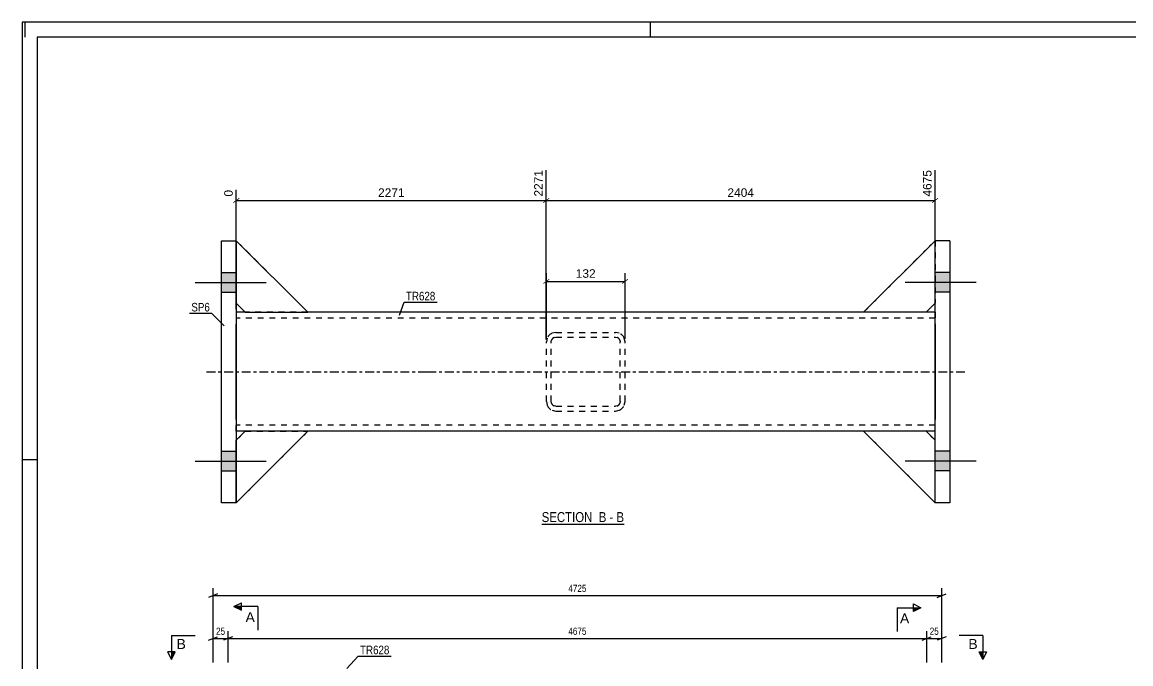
# Model space of a CAD drawing. Header units: millimetres. Extents: x 0 to 841, y 0 to 594.
# Drawn here: x 0 to 372.2, y 378.5 to 594 of the extents above; entities that cross this region are included whole.
import ezdxf

# ---------------------------------------------------------------- set-up
doc = ezdxf.new("R2010")
doc.units = ezdxf.units.MM
doc.linetypes.add('DXK_LINE_DOT2', pattern=[3.9198, 1.9599, -1.9599])
doc.linetypes.add('DXK_LINE_DOT3', pattern=[5.9187, 2.979, -0.9799, 0.9799, -0.9799])
doc.styles.add('Arial', font='ARIAL.TTF', dxfattribs={"height": 0.2})
doc.styles.add('Arial Narrow', font='ARIALN.TTF', dxfattribs={"height": 0.2})

# ---------------------------------------------------------------- blocks, each defined once
blk = doc.blocks.new('Unknown-122566792-1134')
at = {"color": 5, "linetype": 'Continuous'}
for p, q in [((841, 594), (0, 594)), ((0, 594), (0, 0)), ((1, 589), (1, 594)), ((211, 589), (211, 594)), ((836, 589), (5, 589)), ((5, 589), (5, 5)), ((5, 447), (0, 447))]:
    blk.add_line(p, q, dxfattribs=at)
blk = doc.blocks.new('Unknown-122566792-14 - 1249')
at = {"color": 6, "linetype": 'Continuous'}
blk.add_line((174.42, 425.35), (202.07, 425.35), dxfattribs=at)
at = {"color": 0, "linetype": 'Continuous'}
blk.add_wipeout([(192.53, 426.1), (192.53, 429.6), (174.42, 429.6), (174.42, 426.1)], dxfattribs=at)
at = {"color": 7, "linetype": 'Continuous', "style": 'Arial Narrow'}
blk.add_text('SECTION ', height=3.34, dxfattribs=at).set_placement((174.42, 426.1))
at = {"color": 0, "linetype": 'Continuous'}
blk.add_wipeout([(196.14, 426.1), (196.14, 429.6), (193.58, 429.6), (193.58, 426.1)], dxfattribs=at)
blk.add_wipeout([(198.46, 426.1), (198.46, 429.6), (197.19, 429.6), (197.19, 426.1)], dxfattribs=at)
at = {"color": 7, "linetype": 'Continuous', "style": 'Arial Narrow'}
blk.add_text('B', height=3.34, dxfattribs=at).set_placement((193.58, 426.1))
at = {"color": 0, "linetype": 'Continuous'}
blk.add_wipeout([(202.07, 426.1), (202.07, 429.6), (199.51, 429.6), (199.51, 426.1)], dxfattribs=at)
at = {"color": 7, "linetype": 'Continuous', "style": 'Arial Narrow'}
for s, p in [('B', (199.51, 426.1)), ('-', (197.19, 426.1))]:
    blk.add_text(s, height=3.34, dxfattribs=at).set_placement(p)
blk = doc.blocks.new('Part-122566792-1252 - 1249')
at = {"color": 7, "linetype": 'DXK_LINE_DOT2'}
for p, q in [((176.24, 487.82), (176, 486.6)), ((179.2, 489.8), (177.97, 489.55)), ((178.58, 488.07), (179.2, 488.2)), ((179.2, 489.8), (199.2, 489.8)), ((179.2, 488.2), (199.2, 488.2)), ((200.42, 489.55), (199.2, 489.8)), ((199.2, 488.2), (199.81, 488.07)), ((202.4, 486.6), (202.15, 487.82)), ((176, 466.6), (176, 486.6)), ((177.6, 486.6), (177.72, 487.21)), ((177.6, 466.6), (177.6, 486.6)), ((200.68, 487.21), (200.8, 486.6)), ((200.8, 466.6), (200.8, 486.6)), ((202.4, 466.6), (202.4, 486.6)), ((176, 466.6), (176.24, 465.37)), ((177.72, 465.98), (177.6, 466.6)), ((200.8, 466.6), (200.68, 465.98)), ((202.15, 465.37), (202.4, 466.6)), ((177.97, 463.64), (179.2, 463.4)), ((179.2, 465), (178.58, 465.12)), ((179.2, 465), (199.2, 465)), ((179.2, 463.4), (199.2, 463.4)), ((199.81, 465.12), (199.2, 465)), ((199.2, 463.4), (200.42, 463.64))]:
    blk.add_line(p, q, dxfattribs=at)
for centre, radius, start, end in [((179.2, 486.6), 3.2, 112.5, 157.5), ((179.2, 486.6), 1.6, 112.5, 157.5), ((199.2, 486.6), 1.6, 22.5, 67.5), ((199.2, 486.6), 3.2, 22.5, 67.5), ((179.2, 466.6), 3.2, 202.5, 247.5), ((179.2, 466.6), 1.6, 202.5, 247.5), ((199.2, 466.6), 1.6, 292.5, 337.5), ((199.2, 466.6), 3.2, 292.5, 337.5)]:
    blk.add_arc(centre, radius, start, end, dxfattribs=at)
blk = doc.blocks.new('Part-122566792-1294 - 1249')
at = {"color": 7, "linetype": 'DXK_LINE_DOT2'}
for p, q in [((303.5, 456.6), (282.5, 456.6)), ((282.5, 456.6), (306.5, 432.6)), ((306.5, 453.6), (303.5, 456.6)), ((306.5, 432.6), (306.5, 453.6))]:
    blk.add_line(p, q, dxfattribs=at)
blk = doc.blocks.new('Part-122566792-1253 - 1249')
at = {"color": 2, "linetype": 'Continuous'}
for p, q in [((306.49, 432.6), (306.49, 520.6)), ((311.49, 520.6), (306.49, 520.6)), ((311.49, 520.6), (311.49, 432.6)), ((311.49, 432.6), (306.49, 432.6))]:
    blk.add_line(p, q, dxfattribs=at)
blk = doc.blocks.new('Bolt-122566792-1320 - 1249')
at = {"linetype": 'Continuous'}
for points in [[(306.49, 509.9), (306.49, 503.3), (311.49, 503.3), (311.49, 509.9)], [(306.49, 509.9), (306.49, 503.3), (311.49, 503.3), (311.49, 509.9)], [(306.49, 449.9), (306.49, 443.3), (311.49, 443.3), (311.49, 449.9)], [(306.49, 449.9), (306.49, 443.3), (311.49, 443.3), (311.49, 449.9)]]:
    blk.add_hatch(color=1, dxfattribs=at).paths.add_polyline_path(points)
at = {"color": 1, "linetype": 'Continuous'}
for p, q in [((320.29, 506.6), (296.49, 506.6)), ((320.29, 506.6), (296.49, 506.6)), ((311.49, 509.9), (306.49, 509.9)), ((311.49, 509.9), (306.49, 509.9)), ((311.49, 503.3), (306.49, 503.3)), ((311.49, 503.3), (306.49, 503.3)), ((311.49, 449.9), (306.49, 449.9)), ((311.49, 449.9), (306.49, 449.9)), ((320.29, 446.6), (296.49, 446.6)), ((320.29, 446.6), (296.49, 446.6)), ((311.49, 443.3), (306.49, 443.3)), ((311.49, 443.3), (306.49, 443.3))]:
    blk.add_line(p, q, dxfattribs=at)
blk = doc.blocks.new('Part-122566792-1271 - 1249')
at = {"color": 2, "linetype": 'Continuous'}
for p, q in [((66.89, 520.6), (71.89, 520.6)), ((66.89, 432.6), (66.89, 520.6)), ((71.89, 520.6), (71.89, 432.6)), ((71.89, 432.6), (66.89, 432.6))]:
    blk.add_line(p, q, dxfattribs=at)
blk = doc.blocks.new('Part-122566792-1292 - 1249')
at = {"color": 7, "linetype": 'DXK_LINE_DOT2'}
for p, q in [((303.5, 456.6), (282.5, 456.6)), ((282.5, 456.6), (306.5, 432.6)), ((306.5, 453.6), (303.5, 456.6)), ((306.5, 432.6), (306.5, 453.6))]:
    blk.add_line(p, q, dxfattribs=at)
blk = doc.blocks.new('Part-122566792-1293 - 1249')
at = {"color": 2, "linetype": 'Continuous'}
for p, q in [((303.5, 456.6), (282.5, 456.6)), ((282.5, 456.6), (306.49, 432.6)), ((306.49, 453.6), (303.5, 456.6))]:
    blk.add_line(p, q, dxfattribs=at)
at = {"color": 7, "linetype": 'DXK_LINE_DOT2'}
for p, q in [((306.49, 453.6), (306.5, 453.6)), ((306.5, 453.6), (306.49, 453.6)), ((306.5, 432.6), (306.5, 453.6)), ((306.49, 432.6), (306.5, 432.6)), ((306.5, 432.6), (306.49, 432.6))]:
    blk.add_line(p, q, dxfattribs=at)
blk = doc.blocks.new('Part-122566792-1295 - 1249')
at = {"color": 7, "linetype": 'DXK_LINE_DOT2'}
for p, q in [((282.5, 496.6), (306.5, 520.6)), ((306.5, 520.6), (306.5, 499.6)), ((306.5, 499.6), (303.5, 496.6)), ((303.5, 496.6), (282.5, 496.6))]:
    blk.add_line(p, q, dxfattribs=at)
blk = doc.blocks.new('Part-122566792-1296 - 1249')
at = {"color": 2, "linetype": 'Continuous'}
for p, q in [((282.5, 496.6), (306.49, 520.59)), ((306.49, 499.59), (303.5, 496.6)), ((303.5, 496.6), (282.5, 496.6))]:
    blk.add_line(p, q, dxfattribs=at)
at = {"color": 7, "linetype": 'DXK_LINE_DOT2'}
for p, q in [((306.49, 520.59), (306.5, 520.6)), ((306.5, 520.6), (306.49, 520.59)), ((306.5, 520.6), (306.5, 499.6)), ((306.5, 499.6), (306.49, 499.59)), ((306.5, 499.6), (306.49, 499.59))]:
    blk.add_line(p, q, dxfattribs=at)
blk = doc.blocks.new('Part-122566792-1297 - 1249')
at = {"color": 7, "linetype": 'DXK_LINE_DOT2'}
for p, q in [((282.5, 496.6), (306.5, 520.6)), ((306.5, 520.6), (306.5, 499.6)), ((306.5, 499.6), (303.5, 496.6)), ((303.5, 496.6), (282.5, 496.6))]:
    blk.add_line(p, q, dxfattribs=at)
blk = doc.blocks.new('Part-122566792-1298 - 1249')
at = {"color": 7, "linetype": 'DXK_LINE_DOT2'}
for p, q in [((71.9, 453.6), (74.9, 456.6)), ((95.9, 456.6), (71.9, 432.6)), ((74.9, 456.6), (95.9, 456.6)), ((71.9, 432.6), (71.9, 453.6))]:
    blk.add_line(p, q, dxfattribs=at)
blk = doc.blocks.new('Part-122566792-1299 - 1249')
at = {"color": 2, "linetype": 'Continuous'}
for p, q in [((71.9, 453.6), (74.9, 456.6)), ((95.9, 456.6), (71.9, 432.6)), ((95.9, 456.6), (74.9, 456.6)), ((71.9, 432.6), (71.9, 453.6))]:
    blk.add_line(p, q, dxfattribs=at)
blk = doc.blocks.new('Part-122566792-1300 - 1249')
at = {"color": 7, "linetype": 'DXK_LINE_DOT2'}
for p, q in [((71.9, 453.6), (74.9, 456.6)), ((95.9, 456.6), (71.9, 432.6)), ((74.9, 456.6), (95.9, 456.6)), ((71.9, 432.6), (71.9, 453.6))]:
    blk.add_line(p, q, dxfattribs=at)
blk = doc.blocks.new('Part-122566792-1301 - 1249')
at = {"color": 7, "linetype": 'DXK_LINE_DOT2'}
for p, q in [((95.9, 496.6), (71.9, 520.6)), ((71.9, 520.6), (71.9, 499.6)), ((71.9, 499.6), (74.9, 496.6)), ((74.9, 496.6), (95.9, 496.6))]:
    blk.add_line(p, q, dxfattribs=at)
blk = doc.blocks.new('Part-122566792-1302 - 1249')
at = {"color": 2, "linetype": 'Continuous'}
for p, q in [((95.9, 496.6), (71.9, 520.6)), ((71.9, 520.6), (71.9, 499.6)), ((71.9, 499.6), (74.9, 496.6)), ((74.9, 496.6), (95.9, 496.6))]:
    blk.add_line(p, q, dxfattribs=at)
blk = doc.blocks.new('Part-122566792-1303 - 1249')
at = {"color": 7, "linetype": 'DXK_LINE_DOT2'}
for p, q in [((95.9, 496.6), (71.9, 520.6)), ((71.9, 520.6), (71.9, 499.6)), ((71.9, 499.6), (74.9, 496.6)), ((74.9, 496.6), (95.9, 496.6))]:
    blk.add_line(p, q, dxfattribs=at)
blk = doc.blocks.new('Part-122566792-1318 - 1249')
at = {"color": 2, "linetype": 'Continuous'}
for p, q in [((74.9, 496.6), (71.89, 496.6)), ((135.9, 496.6), (95.9, 496.6)), ((242.4, 496.6), (136, 496.6)), ((282.5, 496.6), (242.5, 496.6)), ((306.49, 496.6), (303.5, 496.6)), ((71.89, 460.6), (71.89, 492.6)), ((306.49, 492.6), (306.49, 460.6)), ((74.9, 456.6), (71.89, 456.6)), ((135.9, 456.6), (95.9, 456.6)), ((242.4, 456.6), (136, 456.6)), ((282.5, 456.6), (242.5, 456.6)), ((306.49, 456.6), (303.5, 456.6))]:
    blk.add_line(p, q, dxfattribs=at)
at = {"color": 7, "linetype": 'DXK_LINE_DOT2'}
for p, q in [((71.89, 496.6), (71.89, 492.6)), ((71.89, 496.6), (71.89, 495.42)), ((95.9, 496.6), (74.9, 496.6)), ((303.5, 496.6), (282.5, 496.6)), ((306.49, 496.6), (306.49, 492.6)), ((306.49, 496.6), (306.49, 495.42)), ((135.9, 494.6), (71.89, 494.6)), ((242.4, 494.6), (136, 494.6)), ((306.49, 494.6), (242.5, 494.6)), ((71.89, 456.6), (71.89, 460.6)), ((135.9, 458.6), (71.89, 458.6)), ((242.4, 458.6), (136, 458.6)), ((306.49, 458.6), (242.5, 458.6)), ((306.49, 456.6), (306.49, 460.6)), ((95.9, 456.6), (74.9, 456.6)), ((303.5, 456.6), (282.5, 456.6))]:
    blk.add_line(p, q, dxfattribs=at)
at = {"color": 7, "linetype": 'DXK_LINE_DOT3'}
for p, q in [((61.89, 476.6), (135.9, 476.6)), ((136, 476.6), (242.4, 476.6)), ((242.5, 476.6), (316.49, 476.6))]:
    blk.add_line(p, q, dxfattribs=at)
blk = doc.blocks.new('Bolt-122566792-1323 - 1249')
at = {"linetype": 'Continuous'}
for points in [[(71.89, 503.3), (71.89, 509.9), (66.89, 509.9), (66.89, 503.3)], [(71.89, 503.3), (71.89, 509.9), (66.89, 509.9), (66.89, 503.3)], [(71.89, 443.3), (71.89, 449.9), (66.89, 449.9), (66.89, 443.3)], [(71.89, 443.3), (71.89, 449.9), (66.89, 449.9), (66.89, 443.3)]]:
    blk.add_hatch(color=1, dxfattribs=at).paths.add_polyline_path(points)
at = {"color": 1, "linetype": 'Continuous'}
for p, q in [((58.09, 506.6), (81.89, 506.6)), ((58.09, 506.6), (81.89, 506.6)), ((66.89, 509.9), (71.89, 509.9)), ((66.89, 509.9), (71.89, 509.9)), ((66.89, 503.3), (71.89, 503.3)), ((66.89, 503.3), (71.89, 503.3)), ((66.89, 449.9), (71.89, 449.9)), ((66.89, 449.9), (71.89, 449.9)), ((58.09, 446.6), (81.89, 446.6)), ((58.09, 446.6), (81.89, 446.6)), ((66.89, 443.3), (71.89, 443.3)), ((66.89, 443.3), (71.89, 443.3))]:
    blk.add_line(p, q, dxfattribs=at)
blk = doc.blocks.new('StraightDimension-122566792-4565 - 2769')
at = {"color": 7, "linetype": 'Continuous'}
for p, q in [((62.61, 386.38), (65.61, 387.58)), ((64.11, 378.98), (64.11, 389.48)), ((70.61, 387.58), (67.61, 386.38)), ((69.11, 378.98), (69.11, 389.48)), ((64.11, 386.98), (69.11, 386.98))]:
    blk.add_line(p, q, dxfattribs=at)
at = {"color": 0}
blk.add_wipeout([(68.63, 387.73), (68.63, 391.23), (64.59, 391.23), (64.59, 387.73)], dxfattribs=at)
at = {"color": 3, "style": 'Arial Narrow'}
blk.add_text('25', height=2.386, dxfattribs=at).set_placement((65.09, 388.23))
blk = doc.blocks.new('StraightDimension-122566792-4533 - 2769')
at = {"color": 7, "linetype": 'Continuous'}
for p, q in [((64.11, 378.98), (64.11, 403.88)), ((308.71, 378.98), (308.71, 403.88)), ((65.61, 401.98), (62.61, 400.78)), ((64.11, 401.38), (308.71, 401.38)), ((307.21, 400.78), (310.21, 401.98))]:
    blk.add_line(p, q, dxfattribs=at)
at = {"color": 0}
blk.add_wipeout([(189.96, 402.13), (189.96, 405.63), (182.86, 405.63), (182.86, 402.13)], dxfattribs=at)
at = {"color": 3, "style": 'Arial Narrow'}
blk.add_text('4725', height=2.386, dxfattribs=at).set_placement((183.36, 402.63))
blk = doc.blocks.new('StraightDimension-122566792-4563 - 2769')
at = {"color": 7, "linetype": 'Continuous'}
for p, q in [((302.21, 386.38), (305.21, 387.58)), ((303.71, 378.98), (303.71, 389.48)), ((310.21, 387.58), (307.21, 386.38)), ((308.71, 378.98), (308.71, 389.48)), ((303.71, 386.98), (308.71, 386.98))]:
    blk.add_line(p, q, dxfattribs=at)
at = {"color": 0}
blk.add_wipeout([(308.24, 387.73), (308.24, 391.23), (304.19, 391.23), (304.19, 387.73)], dxfattribs=at)
at = {"color": 3, "style": 'Arial Narrow'}
blk.add_text('25', height=2.386, dxfattribs=at).set_placement((304.69, 388.23))
blk = doc.blocks.new('StraightDimension-122566792-4564 - 2769')
at = {"color": 7, "linetype": 'Continuous'}
for p, q in [((70.61, 387.58), (67.61, 386.38)), ((69.11, 378.98), (69.11, 389.48)), ((302.21, 386.38), (305.21, 387.58)), ((303.71, 378.98), (303.71, 389.48)), ((69.11, 386.98), (303.71, 386.98))]:
    blk.add_line(p, q, dxfattribs=at)
at = {"color": 0}
blk.add_wipeout([(189.96, 387.73), (189.96, 391.23), (182.86, 391.23), (182.86, 387.73)], dxfattribs=at)
at = {"color": 3, "style": 'Arial Narrow'}
blk.add_text('4675', height=2.386, dxfattribs=at).set_placement((183.36, 388.23))
blk = doc.blocks.new('StraightDimension-122566792-1430 - 1249')
at = {"linetype": 'Continuous'}
for points in [[(71, 533.29), (70.8, 533.44), (72.8, 534.94), (73, 534.79)], [(176.86, 534.94), (177.06, 534.79), (175.06, 533.29), (174.86, 533.44)]]:
    blk.add_hatch(color=7, dxfattribs=at).paths.add_polyline_path(points)
at = {"color": 7, "linetype": 'Continuous'}
for p, q in [((175.96, 487.42), (175.96, 544.31)), ((71.9, 497.6), (71.9, 537.64)), ((71.9, 534.12), (175.96, 534.12))]:
    blk.add_line(p, q, dxfattribs=at)
at = {"color": 0, "linetype": 'Continuous'}
for points in [[(175.36, 544.91), (171.16, 544.91), (171.16, 534.82), (175.36, 534.82)], [(71.3, 538.24), (67.1, 538.24), (67.1, 534.82), (71.3, 534.82)]]:
    blk.add_wipeout(points, dxfattribs=at)
at = {"color": 0}
blk.add_wipeout([(128.98, 534.72), (128.98, 538.92), (118.88, 538.92), (118.88, 534.72)], dxfattribs=at)
at = {"color": 3, "linetype": 'Continuous', "style": 'Arial'}
for s, height, p in [('2271', 2.865, (174.76, 535.42)), ('0', 2.87, (70.7, 535.42))]:
    blk.add_text(s, height=height, rotation=90.0002, dxfattribs=at).set_placement(p)
at = {"color": 3, "style": 'Arial'}
blk.add_text('2271', height=2.865, dxfattribs=at).set_placement((119.48, 535.32))
blk = doc.blocks.new('StraightDimension-122566792-1451 - 1249')
at = {"linetype": 'Continuous'}
for points in [[(175.06, 533.29), (174.86, 533.44), (176.86, 534.94), (177.06, 534.79)], [(307.4, 534.94), (307.6, 534.79), (305.6, 533.29), (305.4, 533.44)]]:
    blk.add_hatch(color=7, dxfattribs=at).paths.add_polyline_path(points)
at = {"color": 7, "linetype": 'Continuous'}
for p, q in [((175.96, 487.42), (175.96, 544.31)), ((306.5, 497.6), (306.5, 544.31)), ((175.96, 534.12), (306.5, 534.12))]:
    blk.add_line(p, q, dxfattribs=at)
at = {"color": 0, "linetype": 'Continuous'}
blk.add_wipeout([(305.9, 544.91), (301.7, 544.91), (301.7, 534.82), (305.9, 534.82)], dxfattribs=at)
at = {"color": 0}
blk.add_wipeout([(246.28, 534.72), (246.28, 538.92), (236.18, 538.92), (236.18, 534.72)], dxfattribs=at)
at = {"color": 3, "linetype": 'Continuous', "style": 'Arial'}
blk.add_text('4675', height=2.865, rotation=90.0002, dxfattribs=at).set_placement((305.3, 535.42))
at = {"color": 3, "style": 'Arial'}
blk.add_text('2404', height=2.865, dxfattribs=at).set_placement((236.78, 535.32))
blk = doc.blocks.new('StraightDimension-122566792-1535 - 1249')
at = {"linetype": 'Continuous'}
for points in [[(175.1, 506.12), (174.9, 506.27), (176.9, 507.77), (177.1, 507.62)], [(203.3, 507.77), (203.5, 507.62), (201.5, 506.12), (201.3, 506.27)]]:
    blk.add_hatch(color=7, dxfattribs=at).paths.add_polyline_path(points)
at = {"color": 7, "linetype": 'Continuous'}
for p, q in [((176, 487.6), (176, 509.65)), ((176, 506.95), (202.4, 506.95)), ((202.4, 487.6), (202.4, 509.65))]:
    blk.add_line(p, q, dxfattribs=at)
at = {"color": 0}
blk.add_wipeout([(193.13, 507.55), (193.13, 511.75), (185.26, 511.75), (185.26, 507.55)], dxfattribs=at)
at = {"color": 3, "style": 'Arial'}
blk.add_text('132', height=2.865, dxfattribs=at).set_placement((185.86, 508.15))
blk = doc.blocks.new('Mark-122566792-2776 - 2769')
at = {"color": 0}
blk.add_wipeout([(123.29, 381.71), (123.29, 384.71), (113.43, 384.71), (113.43, 381.71)], dxfattribs=at)
blk.add_wipeout([(123.29, 381.71), (123.29, 384.71), (113.43, 384.71), (113.43, 381.71)], dxfattribs=at)
at = {"color": 30, "linetype": 'Continuous'}
for p, q in [((108.96, 376.87), (112.83, 381.11)), ((112.83, 381.11), (123.89, 381.11))]:
    blk.add_line(p, q, dxfattribs=at)
at = {"color": 3, "style": 'Arial Narrow'}
blk.add_text('TR628', height=2.863, dxfattribs=at).set_placement((113.43, 381.71))
blk = doc.blocks.new('SectionMark-122566792-3154 - 2769')
at = {"color": 0, "linetype": 'Continuous'}
for points in [[(297.82, 392.08), (297.82, 395.58), (294.71, 395.58), (294.71, 392.08)], [(297.82, 125.55), (297.82, 129.05), (294.71, 129.05), (294.71, 125.55)]]:
    blk.add_wipeout(points, dxfattribs=at)
at = {"linetype": 'Continuous'}
for points in [[(299.21, 396.08), (299.21, 397.33), (301.71, 397.33)], [(299.21, 123.8), (299.21, 125.05), (301.71, 123.8)]]:
    blk.add_hatch(color=6, dxfattribs=at).paths.add_polyline_path(points)
at = {"color": 6, "linetype": 'Continuous'}
for p, q in [((299.21, 396.08), (299.21, 398.58)), ((299.21, 398.58), (301.71, 397.33)), ((293.71, 397.33), (293.71, 389.33)), ((293.71, 397.33), (301.71, 397.33)), ((301.71, 397.33), (299.21, 396.08)), ((293.71, 123.8), (293.71, 131.8)), ((293.71, 123.8), (301.71, 123.8)), ((301.71, 123.8), (299.21, 125.05)), ((299.21, 125.05), (299.21, 122.55)), ((301.71, 123.8), (299.21, 122.55))]:
    blk.add_line(p, q, dxfattribs=at)
at = {"color": 3, "linetype": 'Continuous', "style": 'Arial'}
for p in [(294.71, 392.08), (294.71, 125.55)]:
    blk.add_text('A', height=3.34, dxfattribs=at).set_placement(p)
blk = doc.blocks.new('SectionMark-122566792-3152 - 2769')
at = {"color": 0, "linetype": 'Continuous'}
for points in [[(78.11, 392.49), (78.11, 395.99), (75, 395.99), (75, 392.49)], [(78.11, 124.21), (78.11, 127.71), (75, 127.71), (75, 124.21)]]:
    blk.add_wipeout(points, dxfattribs=at)
at = {"linetype": 'Continuous'}
for points in [[(73.61, 397.74), (73.61, 396.49), (71.11, 397.74)], [(73.61, 123.71), (73.61, 122.46), (71.11, 122.46)]]:
    blk.add_hatch(color=6, dxfattribs=at).paths.add_polyline_path(points)
at = {"color": 6, "linetype": 'Continuous'}
for p, q in [((71.11, 397.74), (73.61, 398.99)), ((73.61, 396.49), (73.61, 398.99)), ((79.11, 397.74), (71.11, 397.74)), ((71.11, 397.74), (73.61, 396.49)), ((79.11, 397.74), (79.11, 389.74)), ((79.11, 122.46), (79.11, 130.46)), ((71.11, 122.46), (73.61, 123.71)), ((73.61, 123.71), (73.61, 121.21)), ((79.11, 122.46), (71.11, 122.46)), ((73.61, 121.21), (71.11, 122.46))]:
    blk.add_line(p, q, dxfattribs=at)
at = {"color": 3, "linetype": 'Continuous', "style": 'Arial'}
for p in [(75, 392.49), (75, 124.21)]:
    blk.add_text('A', height=3.34, dxfattribs=at).set_placement(p)
blk = doc.blocks.new('SectionMark-122566792-3156 - 2769')
at = {"color": 0, "linetype": 'Continuous'}
for points in [[(54.96, 383.48), (54.96, 386.98), (51.85, 386.98), (51.85, 383.48)], [(320.78, 383.48), (320.78, 386.98), (317.67, 386.98), (317.67, 383.48)]]:
    blk.add_wipeout(points, dxfattribs=at)
at = {"linetype": 'Continuous'}
for points in [[(50.1, 382.48), (51.35, 382.48), (50.1, 379.98)], [(321.28, 382.48), (322.53, 382.48), (322.53, 379.98)]]:
    blk.add_hatch(color=6, dxfattribs=at).paths.add_polyline_path(points)
at = {"color": 6, "linetype": 'Continuous'}
for p, q in [((50.1, 387.98), (58.1, 387.98)), ((50.1, 387.98), (50.1, 379.98)), ((322.53, 387.98), (314.53, 387.98)), ((322.53, 387.98), (322.53, 379.98)), ((50.1, 379.98), (48.85, 382.48)), ((51.35, 382.48), (48.85, 382.48)), ((50.1, 379.98), (51.35, 382.48)), ((321.28, 382.48), (323.78, 382.48)), ((322.53, 379.98), (321.28, 382.48)), ((323.78, 382.48), (322.53, 379.98))]:
    blk.add_line(p, q, dxfattribs=at)
at = {"color": 3, "linetype": 'Continuous', "style": 'Arial'}
for p in [(51.85, 383.48), (317.67, 383.48)]:
    blk.add_text('B', height=3.34, dxfattribs=at).set_placement(p)
blk = doc.blocks.new('Mark-122566792-1266 - 1249')
at = {"color": 0}
blk.add_wipeout([(63.01, 496.84), (63.01, 499.84), (56.8, 499.84), (56.8, 496.84)], dxfattribs=at)
blk.add_wipeout([(63.01, 496.84), (63.01, 499.84), (56.8, 499.84), (56.8, 496.84)], dxfattribs=at)
at = {"color": 30, "linetype": 'Continuous'}
for p in [(56.2, 496.24), (67.85, 492)]:
    blk.add_line(p, (63.61, 496.24), dxfattribs=at)
at = {"color": 3, "style": 'Arial Narrow'}
blk.add_text('SP6', height=2.863, dxfattribs=at).set_placement((56.8, 496.84))
blk = doc.blocks.new('Mark-122566792-1314 - 1249')
at = {"color": 0}
blk.add_wipeout([(138.72, 500.57), (138.72, 503.57), (128.85, 503.57), (128.85, 500.57)], dxfattribs=at)
blk.add_wipeout([(138.72, 500.57), (138.72, 503.57), (128.85, 503.57), (128.85, 500.57)], dxfattribs=at)
at = {"color": 30, "linetype": 'Continuous'}
for p, q in [((126.67, 495.64), (128.25, 499.97)), ((128.25, 499.97), (139.32, 499.97))]:
    blk.add_line(p, q, dxfattribs=at)
at = {"color": 3, "style": 'Arial Narrow'}
blk.add_text('TR628', height=2.863, dxfattribs=at).set_placement((128.85, 500.57))

msp = doc.modelspace()

# ---------------------------------------------------------------- block references
for name in ['Unknown-122566792-1134', 'Part-122566792-1271 - 1249', 'Part-122566792-1301 - 1249', 'Part-122566792-1302 - 1249', 'Part-122566792-1303 - 1249', 'Part-122566792-1295 - 1249', 'Part-122566792-1296 - 1249', 'Part-122566792-1297 - 1249', 'Part-122566792-1253 - 1249', 'Bolt-122566792-1323 - 1249', 'Bolt-122566792-1320 - 1249', 'Part-122566792-1318 - 1249', 'Part-122566792-1252 - 1249', 'Part-122566792-1298 - 1249', 'Part-122566792-1299 - 1249', 'Part-122566792-1300 - 1249', 'Part-122566792-1294 - 1249', 'Part-122566792-1292 - 1249', 'Part-122566792-1293 - 1249']:
    msp.add_blockref(name, (0, 0))

# ---------------------------------------------------------------- next in the draw order: block references
for name in ['StraightDimension-122566792-1430 - 1249', 'Unknown-122566792-14 - 1249', 'StraightDimension-122566792-4565 - 2769']:
    msp.add_blockref(name, (0, 0))

# ---------------------------------------------------------------- next in the draw order: block references
for name in ['StraightDimension-122566792-1451 - 1249', 'Mark-122566792-1314 - 1249', 'Mark-122566792-1266 - 1249', 'StraightDimension-122566792-4533 - 2769']:
    msp.add_blockref(name, (0, 0))

# ---------------------------------------------------------------- next in the draw order: block references
for name in ['StraightDimension-122566792-1535 - 1249', 'StraightDimension-122566792-4563 - 2769']:
    msp.add_blockref(name, (0, 0))

# ---------------------------------------------------------------- next in the draw order: block references
msp.add_blockref('StraightDimension-122566792-4564 - 2769', (0, 0))

# ---------------------------------------------------------------- next in the draw order: block references
for name in ['SectionMark-122566792-3152 - 2769', 'SectionMark-122566792-3154 - 2769', 'Mark-122566792-2776 - 2769']:
    msp.add_blockref(name, (0, 0))

# ---------------------------------------------------------------- next in the draw order: block references
msp.add_blockref('SectionMark-122566792-3156 - 2769', (0, 0))

doc.saveas('drawing.dxf')
